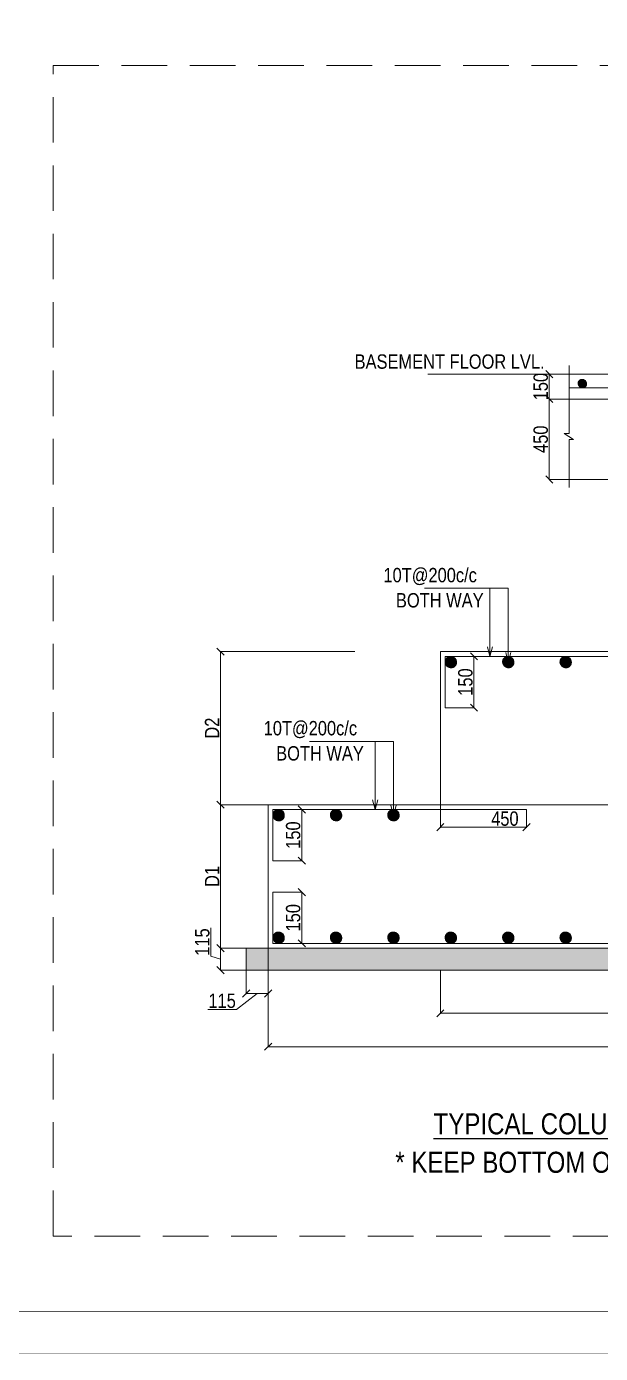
# Model space of a CAD drawing. Header units: millimetres. Extents: x 1112055 to 3390982, y -148532 to 766891.
# Drawn here: x 2030867 to 2039865, y 563105 to 583911 of the extents above; entities that cross this region are included whole.
import ezdxf

# ---------------------------------------------------------------- set-up
doc = ezdxf.new("R2010")
doc.units = ezdxf.units.MM
doc.header["$PDMODE"] = 35
doc.header["$PDSIZE"] = -25
doc.linetypes.add('Hidden', pattern=[9.525, 6.35, -3.175])
for name, color, linetype, lineweight in [('B FOOTING', 49, 'Continuous', 20), ('B FOOTING DIM', 234, 'Continuous', 9), ('B HATCH', 250, 'Continuous', 0), ('B STEEL', 34, 'Continuous', 15), ('B STEEL TEXT', 7, 'Continuous', 15), ('B TITLE BLOCK', 250, 'Continuous', 0)]:
    doc.layers.add(name, color=color, linetype=linetype, lineweight=lineweight)
doc.layers.add('B TEXT', color=7, linetype='Continuous')
doc.layers.add('CTITLE', color=250, linetype='Continuous')
doc.layers.add('B-COL HT', color=7, linetype='Continuous', lineweight=0, true_color=0x4e4f45)
doc.styles.add('ARIAL', font='arial.ttf')
doc.styles.add('style3', font='swissc.ttf')
doc.styles.add('SWINC', font='swissc.ttf')
doc.linetypes.add('ZIGZAG', pattern='A,0.00254,-5.08,[131,ltypeshp.shx,S=5.08,R=0,X=-5.08,Y=0],-10.16,[131,ltypeshp.shx,S=5.08,R=180,X=5.08,Y=0],-5.08', length=20.32254)
doc.dimstyles.new('DIM 1', dxfattribs={"dimscale": 0, "dimtxt": 230, "dimasz": 150, "dimexe": 0.18, "dimexo": 0.0625, "dimgap": 0.5, "dimtad": 1, "dimdec": 0, "dimzin": 0, "dimdsep": 46, "dimtxsty": 'ARIAL', "dimblk": 'OBLIQUE', "dimcen": 6, "dimse1": 1, "dimse2": 1, "dimclrd": 256, "dimclrt": 256, "dimadec": 0, "dimazin": 2, "dimtfac": 0.75, "dimtdec": 0, "dimtix": 1, "dimtofl": 0, "dimtmove": 1, "dimatfit": 3, "dimldrblk": 'OPEN30', "dimfxl": 0.18, "dimfrac": 1, "dimtolj": 1, "dimtzin": 0, "dimlwd": -1, "dimarcsym": 0})
doc.dimstyles.new('DIM-50', dxfattribs={"dimtxt": 150, "dimasz": 75, "dimexe": 10, "dimexo": 0, "dimgap": 75, "dimtad": 1, "dimdec": 0, "dimzin": 0, "dimdsep": 46, "dimtxsty": 'style3', "dimblk": 'OBLIQUE', "dimcen": 0.09, "dimclrd": 252, "dimclre": 252, "dimclrt": 21, "dimaunit": 1, "dimadec": 3, "dimazin": 0, "dimtfac": 1, "dimtdec": 0, "dimtofl": 0, "dimtmove": 1, "dimatfit": 3, "dimfxl": 100, "dimtolj": 1, "dimtzin": 0, "dimlwd": 9, "dimlwe": 5, "dimarcsym": 0})
pattern_1 = [(45, (-1720640.38833, 556361.3859), (-0.088388347648, 0.088388347648), [])]
pattern_2 = [(45, (-1719440.38833, 556361.3859), (-0.088388347648, 0.088388347648), [])]
pattern_3 = [(45, (-1718240.38833, 556361.3859), (-0.088388347648, 0.088388347648), [])]

# ---------------------------------------------------------------- blocks, each defined once
blk = doc.blocks.new('_Oblique')
at = {"color": 0, "linetype": 'ByBlock', "lineweight": -2}
blk.add_line((-0.5, -0.5), (0.5, 0.5), dxfattribs=at)
blk = doc.blocks.new('*D1683')
at = {"layer": 'B FOOTING DIM', "color": 250, "lineweight": 5, "ltscale": 0.5, "transparency": 16777216}
for p, q in [((3297, 5849, 0), (3297, 6444, 0)), ((3498, 5789, 0), (3297, 5849, 0)), ((4035, 6019, 0), (3488, 6019, 0)), ((3498, 5559, 0), (3498, 6019, 0)), ((4035, 5559, 0), (3488, 5559, 0))]:
    blk.add_line(p, q, dxfattribs=at)
at = {"layer": 'Defpoints', "color": 0, "ltscale": 0.5, "transparency": 16777216}
for p in [(3498, 6019, 0), (4035, 6019, 0), (4035, 5559, 0)]:
    blk.add_point(p, dxfattribs=at)
at = {"layer": 'B FOOTING DIM', "color": 250, "lineweight": 5, "ltscale": 0.5, "transparency": 16777216, "xscale": 150, "yscale": 150, "zscale": 150}
for p, rotation in [((3498, 6019, 0), 90), ((3498, 5559, 0), 270)]:
    blk.add_blockref('_Oblique', p, dxfattribs=dict(at, rotation=rotation))
at = {"layer": 'B FOOTING DIM', "ltscale": 0.5, "transparency": 16777216, "insert": (3118, 6147, 0), "char_height": 300, "attachment_point": 5, "rotation": 90, "style": 'SWINC'}
blk.add_mtext('\\A1;115', dxfattribs=at)
blk = doc.blocks.new('*D1700')
at = {"layer": 'B FOOTING DIM', "color": 250, "lineweight": 5, "ltscale": 0.5, "transparency": 16777216}
for p, q in [((4035, 5559, 0), (4035, 5060, 0)), ((4495, 5559, 0), (4495, 5060, 0)), ((4265, 5070, 0), (3830, 4739, 0)), ((4035, 5070, 0), (4495, 5070, 0)), ((3830, 4739, 0), (3235, 4739, 0))]:
    blk.add_line(p, q, dxfattribs=at)
at = {"layer": 'Defpoints', "color": 0, "ltscale": 0.5, "transparency": 16777216}
for p in [(4035, 5559, 0), (4495, 5559, 0), (4495, 5070, 0)]:
    blk.add_point(p, dxfattribs=at)
at = {"layer": 'B FOOTING DIM', "color": 250, "lineweight": 5, "ltscale": 0.5, "transparency": 16777216, "xscale": 150, "yscale": 150, "zscale": 150, "rotation": 180}
blk.add_blockref('_Oblique', (4035, 5070, 0), dxfattribs=at)
at = {"layer": 'B FOOTING DIM', "color": 250, "lineweight": 5, "ltscale": 0.5, "transparency": 16777216, "xscale": 150, "yscale": 150, "zscale": 150}
blk.add_blockref('_Oblique', (4495, 5070, 0), dxfattribs=at)
at = {"layer": 'B FOOTING DIM', "ltscale": 0.5, "transparency": 16777216, "insert": (3532, 4918, 0), "char_height": 300, "attachment_point": 5, "style": 'SWINC'}
blk.add_mtext('\\A1;115', dxfattribs=at)
blk = doc.blocks.new('_Open30')
at = {"color": 0, "linetype": 'ByBlock', "lineweight": -2}
for p, q in [((-1, 0.27), (0, 0)), ((0, 0), (-1, -0.27)), ((0, 0), (-1, 0))]:
    blk.add_line(p, q, dxfattribs=at)
blk = doc.blocks.new('*D1691')
at = {"layer": 'B FOOTING DIM', "color": 250, "lineweight": 5, "ltscale": 0.5, "transparency": 16777216}
for p, q in [((4495, 9019, 0), (3488, 9019, 0)), ((3498, 9019, 0), (3498, 6019, 0)), ((4035, 6019, 0), (3488, 6019, 0))]:
    blk.add_line(p, q, dxfattribs=at)
at = {"layer": 'Defpoints', "color": 0, "ltscale": 0.5, "transparency": 16777216}
for p in [(4495, 9019, 0), (3498, 6019, 0), (4035, 6019, 0)]:
    blk.add_point(p, dxfattribs=at)
at = {"layer": 'B FOOTING DIM', "color": 250, "lineweight": 5, "ltscale": 0.5, "transparency": 16777216, "xscale": 150, "yscale": 150, "zscale": 150}
for p, rotation in [((3498, 9019, 0), 90), ((3498, 6019, 0), 270)]:
    blk.add_blockref('_Oblique', p, dxfattribs=dict(at, rotation=rotation))
at = {"layer": 'B FOOTING DIM', "ltscale": 0.5, "transparency": 16777216, "insert": (3322, 7519, 0), "char_height": 300, "attachment_point": 5, "rotation": 90, "style": 'SWINC'}
blk.add_mtext('\\A1;D1', dxfattribs=at)
blk = doc.blocks.new('*D1692')
at = {"layer": 'B FOOTING DIM', "color": 250, "lineweight": 5, "ltscale": 0.5, "transparency": 16777216}
for p, q in [((6309, 12219, 0), (3488, 12219, 0)), ((3498, 9019, 0), (3498, 12219, 0)), ((4495, 9019, 0), (3488, 9019, 0))]:
    blk.add_line(p, q, dxfattribs=at)
at = {"layer": 'Defpoints', "color": 0, "ltscale": 0.5, "transparency": 16777216}
for p in [(3498, 12219, 0), (6309, 12219, 0), (4495, 9019, 0)]:
    blk.add_point(p, dxfattribs=at)
at = {"layer": 'B FOOTING DIM', "color": 250, "lineweight": 5, "ltscale": 0.5, "transparency": 16777216, "xscale": 150, "yscale": 150, "zscale": 150}
for p, rotation in [((3498, 12219, 0), 90), ((3498, 9019, 0), 270)]:
    blk.add_blockref('_Oblique', p, dxfattribs=dict(at, rotation=rotation))
at = {"layer": 'B FOOTING DIM', "ltscale": 0.5, "transparency": 16777216, "insert": (3322, 10619, 0), "char_height": 300, "attachment_point": 5, "rotation": 90, "style": 'SWINC'}
blk.add_mtext('\\A1;D2', dxfattribs=at)
blk = doc.blocks.new('*D1693')
at = {"layer": 'B FOOTING DIM', "color": 250, "lineweight": 5, "ltscale": 0.5, "transparency": 16777216}
for p, q in [((4495, 6019, 0), (4495, 3949, 0)), ((30095, 6019, 0), (30095, 3949, 0)), ((4495, 3959, 0), (30095, 3959, 0))]:
    blk.add_line(p, q, dxfattribs=at)
at = {"layer": 'Defpoints', "color": 0, "ltscale": 0.5, "transparency": 16777216}
for p in [(4495, 6019, 0), (30095, 6019, 0), (30095, 3959, 0)]:
    blk.add_point(p, dxfattribs=at)
at = {"layer": 'B FOOTING DIM', "color": 250, "lineweight": 5, "ltscale": 0.5, "transparency": 16777216, "xscale": 150, "yscale": 150, "zscale": 150, "rotation": 180}
blk.add_blockref('_Oblique', (4495, 3959, 0), dxfattribs=at)
at = {"layer": 'B FOOTING DIM', "color": 250, "lineweight": 5, "ltscale": 0.5, "transparency": 16777216, "xscale": 150, "yscale": 150, "zscale": 150}
blk.add_blockref('_Oblique', (30095, 3959, 0), dxfattribs=at)
at = {"layer": 'B FOOTING DIM', "ltscale": 0.5, "transparency": 16777216, "insert": (17295, 4181, 0), "char_height": 300, "attachment_point": 5, "style": 'SWINC'}
blk.add_mtext('\\A1;B x L  (S1)', dxfattribs=at)
blk = doc.blocks.new('*D1694')
at = {"layer": 'B FOOTING DIM', "color": 250, "lineweight": 5, "ltscale": 0.5, "transparency": 16777216}
for p, q in [((8095, 5559, 0), (8095, 4647, 0)), ((26495, 5559, 0), (26495, 4647, 0)), ((8095, 4657, 0), (26495, 4657, 0))]:
    blk.add_line(p, q, dxfattribs=at)
at = {"layer": 'Defpoints', "color": 0, "ltscale": 0.5, "transparency": 16777216}
for p in [(8095, 5559, 0), (26495, 5559, 0), (26495, 4657, 0)]:
    blk.add_point(p, dxfattribs=at)
at = {"layer": 'B FOOTING DIM', "color": 250, "lineweight": 5, "ltscale": 0.5, "transparency": 16777216, "xscale": 150, "yscale": 150, "zscale": 150, "rotation": 180}
blk.add_blockref('_Oblique', (8095, 4657, 0), dxfattribs=at)
at = {"layer": 'B FOOTING DIM', "color": 250, "lineweight": 5, "ltscale": 0.5, "transparency": 16777216, "xscale": 150, "yscale": 150, "zscale": 150}
blk.add_blockref('_Oblique', (26495, 4657, 0), dxfattribs=at)
at = {"layer": 'B FOOTING DIM', "ltscale": 0.5, "transparency": 16777216, "insert": (17295, 4880, 0), "char_height": 300, "attachment_point": 5, "style": 'SWINC'}
blk.add_mtext('\\A1;B x L  (S2)', dxfattribs=at)
blk = doc.blocks.new('*D1687')
at = {"layer": 'B FOOTING DIM', "color": 250, "lineweight": 5, "ltscale": 0.5, "transparency": 16777216}
for p, q in [((8095, 9019), (8095, 8538)), ((9893, 8919), (9893, 8538)), ((8095, 8548), (9893, 8548))]:
    blk.add_line(p, q, dxfattribs=at)
at = {"layer": 'Defpoints', "color": 0, "ltscale": 0.5, "transparency": 16777216}
for p in [(8095, 9019, 0), (9893, 8919, 0), (9893, 8548)]:
    blk.add_point(p, dxfattribs=at)
at = {"layer": 'B FOOTING DIM', "color": 250, "lineweight": 5, "ltscale": 0.5, "transparency": 16777216, "xscale": 150, "yscale": 150, "zscale": 150, "rotation": 180}
blk.add_blockref('_Oblique', (8095, 8548), dxfattribs=at)
at = {"layer": 'B FOOTING DIM', "color": 250, "lineweight": 5, "ltscale": 0.5, "transparency": 16777216, "xscale": 150, "yscale": 150, "zscale": 150}
blk.add_blockref('_Oblique', (9893, 8548), dxfattribs=at)
at = {"layer": 'B FOOTING DIM', "ltscale": 0.5, "transparency": 16777216, "insert": (9443, 8726), "char_height": 300, "attachment_point": 5, "style": 'SWINC'}
blk.add_mtext('\\A1;450', dxfattribs=at)
blk = doc.blocks.new('*D1688')
at = {"layer": 'B FOOTING DIM', "color": 250, "lineweight": 5, "ltscale": 0.5, "transparency": 16777216}
for p, q in [((4595, 7191), (5207, 7191)), ((5197, 7191), (5197, 6119)), ((4595, 6119), (5207, 6119))]:
    blk.add_line(p, q, dxfattribs=at)
at = {"layer": 'Defpoints', "color": 0, "ltscale": 0.5, "transparency": 16777216}
for p in [(4595, 7191, 0), (4595, 6119, 0), (5197, 6119)]:
    blk.add_point(p, dxfattribs=at)
at = {"layer": 'B FOOTING DIM', "color": 250, "lineweight": 5, "ltscale": 0.5, "transparency": 16777216, "xscale": 150, "yscale": 150, "zscale": 150}
for p, rotation in [((5197, 7191), 90), ((5197, 6119), 270)]:
    blk.add_blockref('_Oblique', p, dxfattribs=dict(at, rotation=rotation))
at = {"layer": 'B FOOTING DIM', "ltscale": 0.5, "transparency": 16777216, "insert": (5018, 6655), "char_height": 300, "attachment_point": 5, "rotation": 90, "style": 'SWINC'}
blk.add_mtext('\\A1;150', dxfattribs=at)
blk = doc.blocks.new('*D1698')
at = {"layer": 'B FOOTING DIM', "color": 250, "lineweight": 5, "ltscale": 0.5, "transparency": 16777216}
for p, q in [((4595, 8919, 0), (5207, 8919, 0)), ((5197, 8919, 0), (5197, 7847, 0)), ((4595, 7847, 0), (5207, 7847, 0))]:
    blk.add_line(p, q, dxfattribs=at)
at = {"layer": 'Defpoints', "color": 0, "ltscale": 0.5, "transparency": 16777216}
for p in [(4595, 8919, 0), (4595, 7847, 0), (5197, 7847, 0)]:
    blk.add_point(p, dxfattribs=at)
at = {"layer": 'B FOOTING DIM', "color": 250, "lineweight": 5, "ltscale": 0.5, "transparency": 16777216, "xscale": 150, "yscale": 150, "zscale": 150}
for p, rotation in [((5197, 8919, 0), 90), ((5197, 7847, 0), 270)]:
    blk.add_blockref('_Oblique', p, dxfattribs=dict(at, rotation=rotation))
at = {"layer": 'B FOOTING DIM', "ltscale": 0.5, "transparency": 16777216, "insert": (5018, 8383, 0), "char_height": 300, "attachment_point": 5, "rotation": 90, "style": 'SWINC'}
blk.add_mtext('\\A1;150', dxfattribs=at)
blk = doc.blocks.new('*D1699')
at = {"layer": 'B FOOTING DIM', "color": 250, "lineweight": 5, "ltscale": 0.5, "transparency": 16777216}
for p, q in [((8195, 12119, 0), (8807, 12119, 0)), ((8797, 12119, 0), (8797, 11047, 0)), ((8195, 11047, 0), (8807, 11047, 0))]:
    blk.add_line(p, q, dxfattribs=at)
at = {"layer": 'Defpoints', "color": 0, "ltscale": 0.5, "transparency": 16777216}
for p in [(8195, 12119, 0), (8195, 11047, 0), (8797, 11047, 0)]:
    blk.add_point(p, dxfattribs=at)
at = {"layer": 'B FOOTING DIM', "color": 250, "lineweight": 5, "ltscale": 0.5, "transparency": 16777216, "xscale": 150, "yscale": 150, "zscale": 150}
for p, rotation in [((8797, 12119, 0), 90), ((8797, 11047, 0), 270)]:
    blk.add_blockref('_Oblique', p, dxfattribs=dict(at, rotation=rotation))
at = {"layer": 'B FOOTING DIM', "ltscale": 0.5, "transparency": 16777216, "insert": (8618, 11583, 0), "char_height": 300, "attachment_point": 5, "rotation": 90, "style": 'SWINC'}
blk.add_mtext('\\A1;150', dxfattribs=at)
blk = doc.blocks.new('*D1689')
at = {"layer": 'B FOOTING DIM', "color": 250, "lineweight": 5, "ltscale": 0.5, "transparency": 16777216}
for p, q in [((10786, 18019), (10362, 18019)), ((10372, 18019), (10372, 17500)), ((10786, 17500), (10362, 17500))]:
    blk.add_line(p, q, dxfattribs=at)
at = {"layer": 'Defpoints', "color": 0, "ltscale": 0.5, "transparency": 16777216}
for p in [(10786, 18019, 0), (10372, 17500), (10786, 17500, 0)]:
    blk.add_point(p, dxfattribs=at)
at = {"layer": 'B FOOTING DIM', "color": 250, "lineweight": 5, "ltscale": 0.5, "transparency": 16777216, "xscale": 150, "yscale": 150, "zscale": 150}
for p, rotation in [((10372, 18019), 90), ((10372, 17500), 270)]:
    blk.add_blockref('_Oblique', p, dxfattribs=dict(at, rotation=rotation))
at = {"layer": 'B FOOTING DIM', "ltscale": 0.5, "transparency": 16777216, "insert": (10193, 17759), "char_height": 300, "attachment_point": 5, "rotation": 90, "style": 'SWINC'}
blk.add_mtext('\\A1;150', dxfattribs=at)
blk = doc.blocks.new('*D1690')
at = {"layer": 'B FOOTING DIM', "color": 250, "lineweight": 5, "ltscale": 0.5, "transparency": 16777216}
for p, q in [((10786, 17500), (10362, 17500)), ((10372, 15819), (10372, 17500)), ((10786, 15819), (10362, 15819))]:
    blk.add_line(p, q, dxfattribs=at)
at = {"layer": 'Defpoints', "color": 0, "ltscale": 0.5, "transparency": 16777216}
for p in [(10372, 17500), (10786, 17500, 0), (10786, 15819, 0)]:
    blk.add_point(p, dxfattribs=at)
at = {"layer": 'B FOOTING DIM', "color": 250, "lineweight": 5, "ltscale": 0.5, "transparency": 16777216, "xscale": 150, "yscale": 150, "zscale": 150}
for p, rotation in [((10372, 17500), 90), ((10372, 15819), 270)]:
    blk.add_blockref('_Oblique', p, dxfattribs=dict(at, rotation=rotation))
at = {"layer": 'B FOOTING DIM', "ltscale": 0.5, "transparency": 16777216, "insert": (10193, 16659), "char_height": 300, "attachment_point": 5, "rotation": 90, "style": 'SWINC'}
blk.add_mtext('\\A1;450', dxfattribs=at)
blk = doc.blocks.new('A$C123235b3')
at = {"layer": 'B STEEL', "lineweight": 9, "ltscale": 0.5}
h = blk.add_hatch(dxfattribs=at)
h.set_pattern_fill('ANSI31', color=34, scale=0.75)
h.set_pattern_definition([(45, (-1284752.63494, 428493.47238), (-0.066291260736, 0.066291260736), [])])
edge = h.paths.add_edge_path()
edge.add_arc((11062.9, 17822.5), 88.9, 180, 540)
h = blk.add_hatch(dxfattribs=at)
h.set_pattern_fill('ANSI31', color=34)
h.set_pattern_definition([(45, (-1717040.38833, 559561.3859), (-0.088388347648, 0.088388347648), [])])
edge = h.paths.add_edge_path()
edge.add_arc((8313.6, 12000.1), 118.6, 0, 360, ccw=False)
h = blk.add_hatch(dxfattribs=at)
h.set_pattern_fill('ANSI31', color=34)
h.set_pattern_definition([(45, (-1715840.38833, 559561.3859), (-0.088388347648, 0.088388347648), [])])
edge = h.paths.add_edge_path()
edge.add_arc((9513.6, 12000.1), 118.6, 0, 360, ccw=False)
h = blk.add_hatch(dxfattribs=at)
h.set_pattern_fill('ANSI31', color=34)
h.set_pattern_definition([(45, (-1714640.38833, 559561.3859), (-0.088388347648, 0.088388347648), [])])
edge = h.paths.add_edge_path()
edge.add_arc((10713.6, 12000.1), 118.6, 0, 360, ccw=False)
h = blk.add_hatch(dxfattribs=at)
h.set_pattern_fill('ANSI31', color=34)
h.set_pattern_definition(pattern_1)
edge = h.paths.add_edge_path()
edge.add_arc((4713.6, 8800.1), 118.6, 0, 360, ccw=False)
h = blk.add_hatch(dxfattribs=at)
h.set_pattern_fill('ANSI31', color=34)
h.set_pattern_definition(pattern_2)
edge = h.paths.add_edge_path()
edge.add_arc((5913.6, 8800.1), 118.6, 0, 360, ccw=False)
h = blk.add_hatch(dxfattribs=at)
h.set_pattern_fill('ANSI31', color=34)
h.set_pattern_definition(pattern_3)
edge = h.paths.add_edge_path()
edge.add_arc((7113.6, 8800.1), 118.6, 0, 360, ccw=False)
h = blk.add_hatch(dxfattribs=at)
h.set_pattern_fill('ANSI31', color=34)
h.set_pattern_definition(pattern_1)
edge = h.paths.add_edge_path()
edge.add_arc((4713.6, 6237.2), 118.6, 0, 360)
h = blk.add_hatch(dxfattribs=at)
h.set_pattern_fill('ANSI31', color=34)
h.set_pattern_definition(pattern_2)
edge = h.paths.add_edge_path()
edge.add_arc((5913.6, 6237.2), 118.6, 0, 360)
h = blk.add_hatch(dxfattribs=at)
h.set_pattern_fill('ANSI31', color=34)
h.set_pattern_definition(pattern_3)
edge = h.paths.add_edge_path()
edge.add_arc((7113.6, 6237.2), 118.6, 0, 360)
h = blk.add_hatch(dxfattribs=at)
h.set_pattern_fill('ANSI31', color=34)
h.set_pattern_definition(pattern_2)
edge = h.paths.add_edge_path()
edge.add_arc((8313.6, 6237.2), 118.6, 180, 540, ccw=False)
h = blk.add_hatch(dxfattribs=at)
h.set_pattern_fill('ANSI31', color=34)
h.set_pattern_definition(pattern_1)
edge = h.paths.add_edge_path()
edge.add_arc((9513.6, 6237.2), 118.6, 180, 540, ccw=False)
h = blk.add_hatch(dxfattribs=at)
h.set_pattern_fill('ANSI31', color=34)
h.set_pattern_definition(pattern_2)
edge = h.paths.add_edge_path()
edge.add_arc((10713.6, 6237.2), 118.6, 0, 360)
at = {"layer": 'B-COL HT', "linetype": 'ByBlock'}
h = blk.add_hatch(dxfattribs=at)
h.set_pattern_fill('AR-CONC', color=250, scale=50)
h.set_pattern_definition([(50, (-655986.8, 529347.15), (358.63009, -31.37607), [37.5, -412.5]), (355, (-655986.8, 529347.15), (-69.37567, 376.09607), [30, -330]), (100.451444, (-655956.9, 529344.54), (289.25442, 344.72), [31.8701, -350.57106]), (46.1842, (-655986.8, 529447.15), (533.62067, -82.75964), [56.25, -618.75]), (96.635635, (-655942.3, 529440.25), (467.33097, 487.0593), [47.80517, -525.85688]), (351.184164, (-655986.8, 529447.15), (467.33097, 487.0593), [45, -495]), (21, (-655936.8, 529422.15), (298.45353, -201.30945), [37.5, -412.5]), (326, (-655936.8, 529422.15), (121.65767, 362.57502), [30, -330]), (71.451445, (-655911.92, 529405.37), (420.11119, 161.26558), [31.8701, -350.57106]), (37.5, (-655986.8, 529347.15), (6.079928, 166.446927), [0, -326, 0, -335, 0, -331.25]), (7.5, (-655986.8, 529347.15), (131.53477, 197.205856), [0, -191, 0, -318.5, 0, -126.25]), (327.5, (-656098.3, 529347.15), (266.911218, -11.277436), [0, -125, 0, -390, 0, -517.5]), (317.5, (-656148.3, 529347.15), (291.593085, 50.05249), [0, -162.5, 0, -259, 0, -367.5])])
h.paths.add_polyline_path([(4035, 6018.6), (30555, 6018.6), (30555, 5558.6), (4035, 5558.6)])
at = {"color": 3, "ltscale": 5}
blk.add_line((10785.8, 18018.6, 0), (7830.8, 18018.6, 0), dxfattribs=at)
at = {"linetype": 'ZIGZAG', "ltscale": 15}
blk.add_line((26495, 9018.6, 0), (8095, 9018.6), dxfattribs=at)
at = {"layer": 'B FOOTING', "linetype": 'Continuous', "lineweight": 20}
for p, q in [((16425.9, 18018.6, 0), (10785.8, 18018.6, 0)), ((16425.9, 17500, 0), (10785.8, 17500, 0))]:
    blk.add_line(p, q, dxfattribs=at)
at = {"layer": 'B FOOTING', "linetype": 'Continuous'}
for p, q in [((16425.9, 15818.6, 0), (10785.8, 15818.6, 0)), ((8095, 12218.6, 0), (26495, 12218.6, 0)), ((8095, 9018.6, 0), (8095, 12218.6, 0)), ((4495, 6018.6, 0), (4495, 9018.6, 0)), ((8095, 9018.6, 0), (4495, 9018.6, 0))]:
    blk.add_line(p, q, dxfattribs=at)
at = {"layer": 'B FOOTING', "linetype": 'Continuous', "lineweight": 20, "elevation": 0}
blk.add_lwpolyline([(10785.8, 15647.5), (10785.8, 16655.8), (10876, 16655.8), (10682.1, 16782), (10785.8, 16782), (10785.8, 18199.2)], dxfattribs=at)
at = {"layer": 'B FOOTING', "linetype": 'Continuous', "elevation": 0}
blk.add_lwpolyline([(4035, 6018.6), (30555, 6018.6), (30555, 5558.6), (4035, 5558.6)], close=True, dxfattribs=at)
at = {"layer": 'B HATCH', "color": 250, "linetype": 'Hidden', "lineweight": 0, "ltscale": 150, "elevation": 0}
blk.add_lwpolyline([(0, 24472.6), (31820.6, 24472.6), (31820.6, 0), (0, 0)], close=True, dxfattribs=at)
at = {"layer": 'B STEEL', "color": 34, "lineweight": 9, "ltscale": 0.5}
for p, q in [((10785.8, 17733.5, 0), (23688.8, 17733.5, 0)), ((8195, 12118.6, 0), (8195, 11046.8, 0)), ((26395, 12118.6, 0), (8195, 12118.6, 0)), ((4595, 8918.6, 0), (4595, 7846.8, 0)), ((4595, 8918.6, 0), (9893.3, 8918.6, 0)), ((4595, 6118.6, 0), (4595, 7190.5, 0)), ((4595, 6118.6, 0), (29995, 6118.6, 0))]:
    blk.add_line(p, q, dxfattribs=at)
for centre, radius in [((11062.9, 17822.5, 0), 88.9), ((8313.6, 12000.1, 0), 118.6), ((9513.6, 12000.1, 0), 118.6), ((10713.6, 12000.1, 0), 118.6), ((4713.6, 8800.1, 0), 118.6), ((5913.6, 8800.1, 0), 118.6), ((7113.6, 8800.1, 0), 118.6), ((4713.6, 6237.2, 0), 118.6), ((5913.6, 6237.2, 0), 118.6), ((7113.6, 6237.2, 0), 118.6), ((8313.6, 6237.2, 0), 118.6), ((9513.6, 6237.2, 0), 118.6), ((10713.6, 6237.2, 0), 118.6)]:
    blk.add_circle(centre, radius, dxfattribs=at)
at = {"color": 3, "ltscale": 5, "style": 'SWINC'}
blk.add_text('BASEMENT FLOOR LVL.', height=300, dxfattribs=at).set_placement((6301.6, 18133, 0))
at = {"layer": 'B STEEL TEXT', "lineweight": 9, "style": 'SWINC'}
for s, p in [('10T@200c/c', (6904.2, 13668.5, 0)), ('BOTH WAY', (7165.5, 13142.6, 0)), ('10T@200c/c', (4400.4, 10468.5, 0)), ('BOTH WAY', (4661.7, 9942.6, 0))]:
    blk.add_text(s, height=300, dxfattribs=at).set_placement(p)
at = {"layer": 'CTITLE', "color": 0, "style": 'SWINC'}
for s, p in [('%%UTYPICAL COLUMN AND JOINT DETAILING', (7951.9, 2127, 0)), ('* KEEP BOTTOM OF ALL FOOTINGS AT SAME LVL.', (7152.2, 1323.2, 0))]:
    blk.add_text(s, height=439.562, dxfattribs=at).set_placement(p)
at = {"layer": 'B FOOTING DIM', "color": 250, "ltscale": 0.5}
for p1, angle, text, picture, middle in [((10785.8, 18018.6, 0), 90, '150', '*D1689', (10371.8, 17759.3)), ((10785.8, 15818.6, 0), 270, '450', '*D1690', (10371.8, 16659.3))]:
    dim = blk.add_linear_dim(base=(10371.8, 17500), p1=p1, p2=(10785.8, 17500, 0), angle=angle, text=text, dimstyle='DIM-50', override={"dimtxt": 300, "dimasz": 150, "dimgap": 25, "dimlfac": 0.25, "dimtxsty": 'SWINC', "dimclrd": 250, "dimclre": 250, "dimclrt": 256, "dimlwd": 5}, dxfattribs=at)
    dim.commit()
    dim.dimension.update_dxf_attribs({"geometry": picture, "text_midpoint": middle, "dimtype": 128})
for base, p1, p2, angle, text, picture, middle in [((3498.1, 12218.6, 0), (4495, 9018.6, 0), (6308.9, 12218.6, 0), 270, 'D2', '*D1692', (3322, 10618.6, 0)), ((8797.1, 11046.8, 0), (8195, 12118.6, 0), (8195, 11046.8, 0), 90, '150', '*D1699', (8618.1, 11582.7, 0)), ((3498.1, 6018.6, 0), (4495, 9018.6, 0), (4035, 6018.6, 0), 90, 'D1', '*D1691', (3322.2, 7518.6, 0)), ((5197.1, 7846.8, 0), (4595, 8918.6, 0), (4595, 7846.8, 0), 90, '150', '*D1698', (5018.1, 8382.7, 0)), ((5197.1, 6118.6), (4595, 7190.5, 0), (4595, 6118.6, 0), 90, '150', '*D1688', (5018.1, 6654.6))]:
    dim = blk.add_linear_dim(base=base, p1=p1, p2=p2, angle=angle, text=text, dimstyle='DIM-50', override={"dimtxt": 300, "dimasz": 150, "dimgap": 25, "dimlfac": 0.25, "dimtxsty": 'SWINC', "dimclrd": 250, "dimclre": 250, "dimclrt": 256, "dimlwd": 5}, dxfattribs=at)
    dim.commit()
    dim.dimension.update_dxf_attribs({"geometry": picture, "text_midpoint": middle})
for base, p1, p2, picture, middle in [((9893.3, 8547.5), (8095, 9018.6, 0), (9893.3, 8918.6, 0), '*D1687', (9443.4, 8547.5)), ((4495, 5069.7, 0), (4035, 5558.6, 0), (4495, 5558.6, 0), '*D1700', (3804.9, 4739.2, 0))]:
    dim = blk.add_linear_dim(base=base, p1=p1, p2=p2, dimstyle='DIM-50', override={"dimtxt": 300, "dimasz": 150, "dimgap": 25, "dimlfac": 0.25, "dimtxsty": 'SWINC', "dimclrd": 250, "dimclre": 250, "dimclrt": 256, "dimlwd": 5}, dxfattribs=at)
    dim.commit()
    dim.dimension.update_dxf_attribs({"geometry": picture, "text_midpoint": middle, "dimtype": 128})
dim = blk.add_linear_dim(base=(3498.1, 6018.6, 0), p1=(4035, 5558.6, 0), p2=(4035, 6018.6, 0), angle=90, dimstyle='DIM-50', override={"dimtxt": 300, "dimasz": 150, "dimgap": 25, "dimlfac": 0.25, "dimtxsty": 'SWINC', "dimclrd": 250, "dimclre": 250, "dimclrt": 256, "dimlwd": 5}, dxfattribs=at)
dim.commit()
dim.dimension.update_dxf_attribs({"geometry": '*D1683', "text_midpoint": (3117.7, 5874.1, 0)})
for base, p1, p2, text, picture, middle in [((30095, 3959.1, 0), (4495, 6018.6, 0), (30095, 6018.6, 0), 'B x L  (S1)', '*D1693', (17295, 4181.4, 0)), ((26495, 4657.3, 0), (8095, 5558.6, 0), (26495, 5558.6, 0), 'B x L  (S2)', '*D1694', (17295, 4879.6, 0))]:
    dim = blk.add_linear_dim(base=base, p1=p1, p2=p2, text=text, dimstyle='DIM-50', override={"dimtxt": 300, "dimasz": 150, "dimgap": 25, "dimlfac": 0.25, "dimtxsty": 'SWINC', "dimclrd": 250, "dimclre": 250, "dimclrt": 256, "dimlwd": 5}, dxfattribs=at)
    dim.commit()
    dim.dimension.update_dxf_attribs({"geometry": picture, "text_midpoint": middle})
at = {"layer": 'B TEXT', "lineweight": 5}
for points in [[(9513.6, 12000.1, 0), (9513.6, 13542.5, 0), (7761.1, 13542.5, 0)], [(9130.5, 12118.6, 0), (9130.5, 13542.5, 0), (7761.1, 13542.5, 0)], [(7113.6, 8800.1, 0), (7113.6, 10342.5, 0), (5361.1, 10342.5, 0)], [(6730.5, 8918.6, 0), (6730.5, 10342.5, 0), (5361.1, 10342.5, 0)]]:
    blk.add_leader(points, dimstyle='DIM 1', override={"dimscale": 1, "dimasz": 200, "dimtad": 0, "dimtxsty": 'SWINC', "dimfxlon": 1, "dimlwd": 5, "dimarcsym": 2}, dxfattribs=at)

msp = doc.modelspace()

# ---------------------------------------------------------------- linework, layer by layer
at = {"layer": 'B TITLE BLOCK', "color": 1, "const_width": 8.39}
msp.add_lwpolyline([(1978206, 730781.9), (2075754.3, 730781.9), (2075754.3, 563109), (1978206, 563109)], close=True, dxfattribs=at)
at = {"layer": 'B TITLE BLOCK', "color": 250, "lineweight": 0, "const_width": 8.39}
msp.add_lwpolyline([(1978858.7, 730129.2), (2075101.6, 730129.2), (2075101.6, 563761.7), (1978858.7, 563761.7)], close=True, dxfattribs=at)

# ---------------------------------------------------------------- block references
at = {"layer": 'B-COL HT', "color": 250, "lineweight": 0, "xscale": 0.75, "yscale": 0.75, "zscale": 0.75}
msp.add_blockref('A$C123235b3', (2031284.4, 564945.4, 0), dxfattribs=at)

doc.saveas('drawing.dxf')
